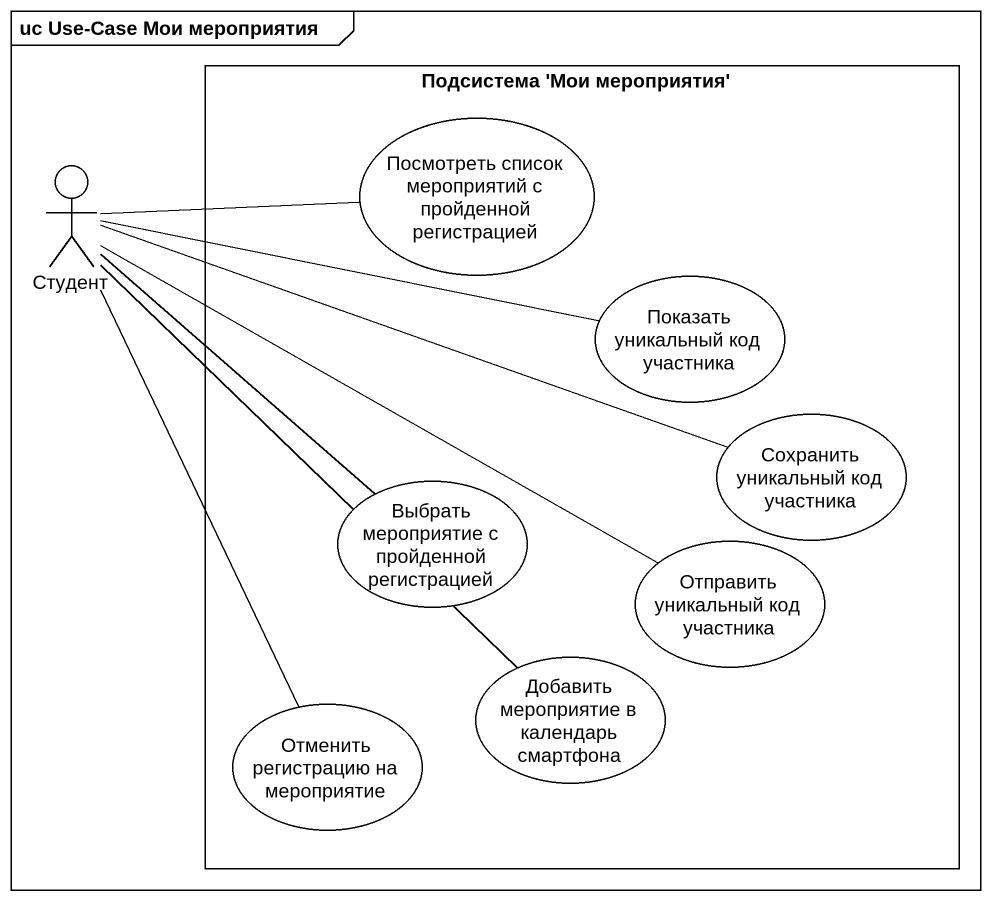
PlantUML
@startuml
mainframe uc Use-Case Мои мероприятия
rectangle "Подсистема 'Мои мероприятия'" as Подсистема_Мои_мероприятия {
  usecase "Посмотреть список мероприятий с пройденной регистрацией" as Посмотреть_список
  usecase "Показать уникальный код участника" as Показать_уникальный_код
  usecase "Сохранить уникальный код участника" as Сохранить_уникальный_код
  usecase "Выбрать мероприятие с пройденной регистрацией" as Выбрать_мероприятие_с
  usecase "Отправить уникальный код участника" as Отправить_уникальный_код
  usecase "Отменить регистрацию на мероприятие" as Отменить_регистрацию_на
  usecase "Добавить мероприятие в календарь смартфона" as Добавить_мероприятие_в
}
actor Студент
Студент -right- Посмотреть_список
Студент -right- Показать_уникальный_код
Студент -right- Сохранить_уникальный_код
Студент -- Выбрать_мероприятие_с
Студент -right- Отправить_уникальный_код
Студент -- Отменить_регистрацию_на
Студент -- Добавить_мероприятие_в
@enduml
